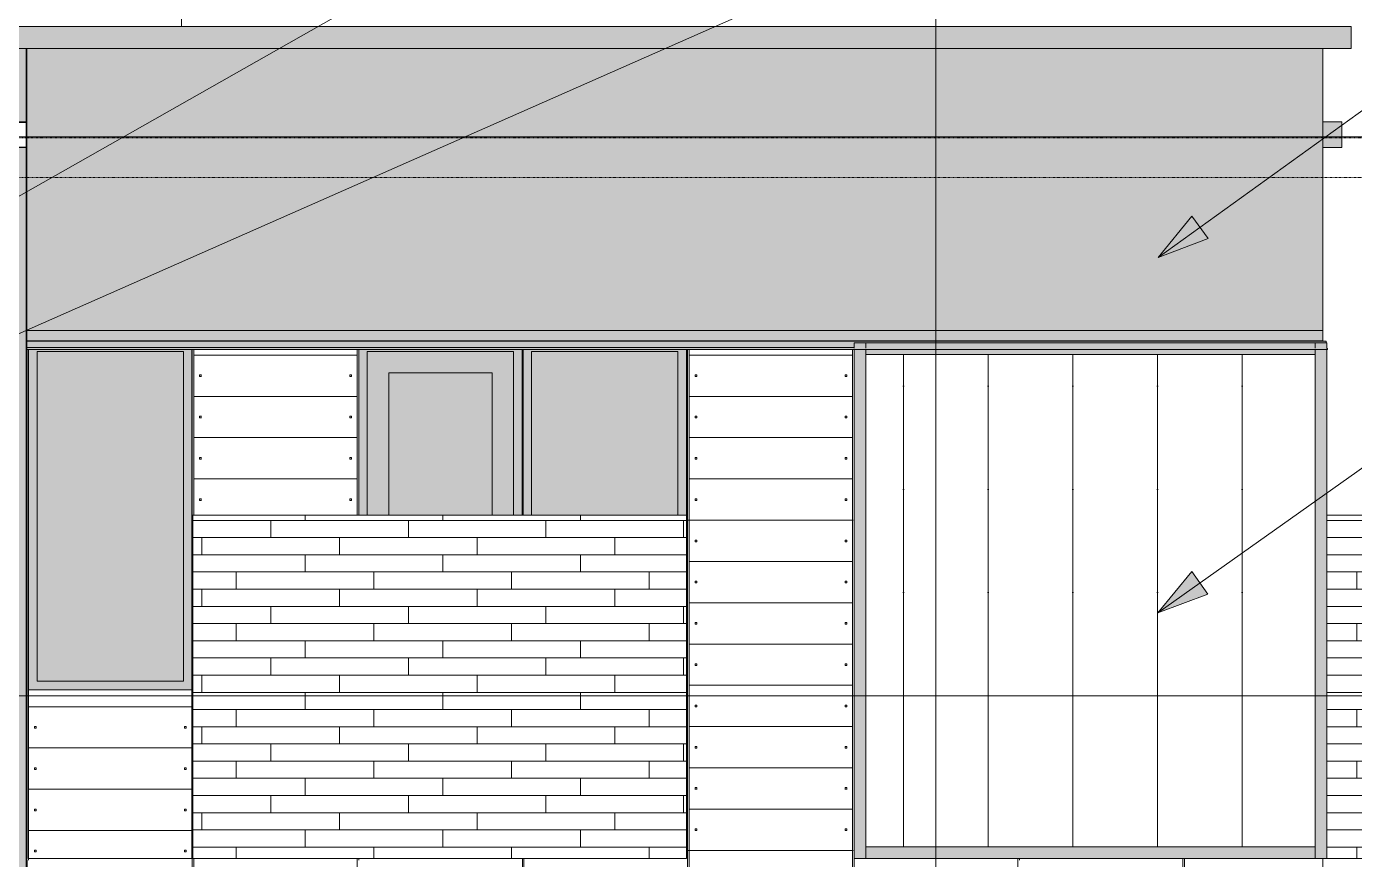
# Model space of a CAD drawing. Header units: inches. Extents: x 1750 to 7619, y -360 to 620.
# Drawn here: x 3559.3 to 3868.1, y 229.9 to 423.7 of the extents above; entities that cross this region are included whole.
import ezdxf

# ---------------------------------------------------------------- set-up
doc = ezdxf.new("R2010")
doc.units = ezdxf.units.IN
doc.header["$MEASUREMENT"] = 0
doc.linetypes.add('Aligning Line 1_8_', pattern=[0.25, 0.125, -0.125])
doc.linetypes.add('Grid Line 1_2_', pattern=[0.875, 0.5, -0.125, 0.125, -0.125])
for name, color, linetype, lineweight in [('0-1', 7, 'Continuous', 5), ('A-FLOR-LEVL-1', 51, 'Grid Line 1_2_', 9), ('A-GENM', 5, 'Continuous', 9), ('A-GLAZ', 151, 'Continuous', 13), ('A-GLAZ-1', 251, 'Continuous', 9), ('A-GLAZ-CWMG', 51, 'Continuous', 9), ('A-WALL', 113, 'Continuous', 13), ('A-WALL-1', 50, 'Continuous', 13), ('A-WALL-PATT-1', 251, 'Continuous', 9), ('G-ANNO-SYMB', 111, 'Aligning Line 1_8_', 9), ('G-ANNO-SYMB-1', 191, 'Aligning Line 1_8_', 9), ('G-ANNO-SYMB-3', 111, 'Continuous', 9), ('G-ANNO-TEXT', 231, 'Continuous', 9)]:
    doc.layers.add(name, color=color, linetype=linetype, lineweight=lineweight)
pattern_1 = [(0, (3600.049, 268.8), (0, 4), []), (90, (3600.049, 268.8), (-8, 8), [4, -28]), (90, (3616.049, 272.8), (-8, 8), [4, -28])]

# ---------------------------------------------------------------- blocks, each defined once
blk = doc.blocks.new('CTR - 2nd Phase_rvt-1-BUILDING ELEVATION - EAST')
at = {"layer": 'A-FLOR-LEVL-1'}
for p, q in [((1814.21, 398), (4168.71, 398)), ((1814.21, 268), (4168.71, 268))]:
    blk.add_line(p, q, dxfattribs=at)
at = {"layer": 'G-ANNO-SYMB-1'}
blk.add_line((1910.93, 388.59), (4072.04, 388.59), dxfattribs=at)
blk = doc.blocks.new('CTR - 1st Phase - Common Walls_rvt-1-BUILDING ELEVATION - EAST')
at = {"layer": 'A-FLOR-LEVL-1'}
for p, q in [((1814.21, 398), (4168.71, 398)), ((1814.21, 268), (4168.71, 268))]:
    blk.add_line(p, q, dxfattribs=at)
blk = doc.blocks.new('CTR - 1st Phase -Stairs _ Elevators_rvt-1-BUILDING ELEVATION - EAST')
at = {"layer": 'A-FLOR-LEVL-1'}
for p, q in [((1814.21, 398), (4168.71, 398)), ((1814.21, 268), (4168.71, 268))]:
    blk.add_line(p, q, dxfattribs=at)
at = {"layer": 'A-WALL-1'}
blk.add_line((3595.32, 436), (3595.32, 423.66), dxfattribs=at)
blk = doc.blocks.new('Basic Wall _ EXT - FIBER CEMENT - LARGE - ___-2162455-BUILDING ELEVATION - EAST')
at = {"layer": 'A-WALL'}
for points in [[(3860.72, 350.53), (3860.75, 350.53), (3860.72, 353), (3559.34, 353), (3559.34, 350.53), (3852.55, 350.53)], [(3559.37, 350.46), (3861.5, 350.46), (3860.72, 350.53), (3559.34, 350.5), (3559.34, 350.46)], [(3700.6, 349.02), (3751.71, 349.02), (3751.71, 350.12), (3861.5, 350.12), (3861.5, 350.46), (3559.34, 350.46), (3559.34, 349.02), (3683.71, 349.02)], [(3860.99, 348.68), (3861.79, 348.68), (3861.66, 348.83), (3751.71, 348.83), (3751.71, 349.02), (3559.34, 349.02), (3559.34, 348.68), (3858.91, 348.68)], [(3559.35, 348.55), (3861.8, 348.59), (3861.79, 348.68), (3559.34, 348.64), (3559.34, 348.55)]]:
    blk.add_hatch(color=256, dxfattribs=at).paths.add_polyline_path(points, flags=0)
for p, q in [((3559.34, 350.53), (3559.34, 353)), ((3559.34, 353), (3860.75, 353)), ((3860.75, 353), (3860.75, 350.53)), ((3559.34, 350.46), (3559.34, 350.53)), ((3559.34, 350.53), (3860.75, 350.53)), ((3559.34, 349.02), (3559.34, 350.46)), ((3559.34, 350.46), (3861.5, 350.46)), ((3559.34, 348.68), (3559.34, 349.02)), ((3559.34, 349.02), (3751.71, 349.02)), ((3860.75, 350.53), (3861.5, 350.46)), ((3861.5, 350.46), (3861.5, 350.12)), ((3559.34, 348.55), (3559.34, 348.68)), ((3559.34, 348.53), (3559.34, 348.55)), ((3559.34, 348.51), (3559.34, 348.53)), ((3559.34, 348.51), (3861.69, 348.51)), ((3861.66, 348.83), (3861.79, 348.68)), ((3861.77, 348.55), (3861.75, 348.53))]:
    blk.add_line(p, q, dxfattribs=at)
at = {"layer": 'A-WALL', "flags": 128}
for points in [[(3861.75, 348.53), (3861.73, 348.52), (3861.71, 348.51), (3861.68, 348.51)], [(3861.79, 348.68), (3861.8, 348.66), (3861.81, 348.64), (3861.81, 348.61), (3861.8, 348.59), (3861.79, 348.57), (3861.77, 348.55)]]:
    blk.add_lwpolyline(points, dxfattribs=at)
blk = doc.blocks.new('Basic Wall _ EXT - FIBER CEMENT - SMALL - ___-2145929-BUILDING ELEVATION - EAST')
at = {"layer": 'A-WALL'}
blk.add_hatch(color=256, dxfattribs=at).paths.add_polyline_path([(2067.11, 418.54), (3867.29, 418.54), (3867.29, 423.66), (2061.36, 423.66), (2061.36, 418.54), (2062.89, 418.54)], flags=0)
for p, q in [((2061.36, 423.66), (3867.29, 423.66)), ((3867.29, 423.66), (3867.29, 418.54)), ((2061.36, 418.54), (3867.29, 418.54))]:
    blk.add_line(p, q, dxfattribs=at)
blk = doc.blocks.new('Basic Wall _ EXT - FIBER CEMENT - SMALL - ___-2145935-BUILDING ELEVATION - EAST')
at = {"layer": 'A-WALL'}
blk.add_line((3867.29, 418.54), (3867.29, 423.66), dxfattribs=at)
blk = doc.blocks.new('_THE_ WINDOW _ DOOR - Window - 3rd Floor-V4-BUILDING ELEVATION - EAST')
at = {"layer": 'A-GLAZ'}
for points in [[(3710.75, 310), (3712.75, 310), (3712.75, 348.51), (3674.72, 348.5), (3674.72, 310), (3676.72, 310), (3676.72, 348.12), (3710.75, 348.12), (3710.75, 343.61)], [(3710.75, 310), (3710.75, 348.12), (3676.72, 348.12), (3676.72, 310), (3708.5, 310)]]:
    blk.add_hatch(color=256, dxfattribs=at).paths.add_polyline_path(points, flags=0)
for p, q in [((3674.72, 348.53), (3674.72, 310)), ((3676.72, 310), (3676.72, 348.12)), ((3676.72, 348.12), (3710.75, 348.12)), ((3710.75, 348.12), (3710.75, 310)), ((3712.75, 310), (3712.75, 348.53))]:
    blk.add_line(p, q, dxfattribs=at)
blk = doc.blocks.new('Rectangular Mullion - Profile_Polycarbonate_Upper and left-1991638-BUILDING ELEVATION - EAST')
at = {"layer": 'A-GLAZ-CWMG'}
h = blk.add_hatch(color=256, dxfattribs=at)
h.paths.add_polyline_path([(3835.67, 347.37), (3858.91, 347.37), (3858.91, 348.51), (3754.46, 348.51), (3754.46, 347.37), (3801.9, 347.37)], flags=0)
h.paths.add_polyline_path([(3835.67, 348.83), (3858.91, 348.83), (3858.91, 350.12), (3754.46, 350.12), (3754.46, 348.83), (3801.9, 348.83)], flags=0)
for p, q in [((3754.46, 348.83), (3754.46, 350.12)), ((3754.46, 350.12), (3858.91, 350.12)), ((3858.91, 350.12), (3858.91, 348.83)), ((3754.46, 347.37), (3754.46, 348.53)), ((3858.91, 347.37), (3754.46, 347.37)), ((3858.91, 348.52), (3858.91, 347.37))]:
    blk.add_line(p, q, dxfattribs=at)
blk = doc.blocks.new('Rectangular Mullion - Profile_Polycarbonate_Lower-1991639-BUILDING ELEVATION - EAST')
at = {"layer": 'A-GLAZ-CWMG'}
blk.add_hatch(color=256, dxfattribs=at).paths.add_polyline_path([(3801.9, 230.12), (3858.91, 230.12), (3858.91, 232.87), (3754.46, 232.87), (3754.46, 230.12), (3790.11, 230.12)], flags=0)
for p, q in [((3754.46, 230.12), (3754.46, 232.87)), ((3754.46, 232.87), (3858.91, 232.87)), ((3858.91, 232.87), (3858.91, 230.12)), ((3858.91, 230.12), (3754.46, 230.12))]:
    blk.add_line(p, q, dxfattribs=at)
blk = doc.blocks.new('Rectangular Mullion - Profile_Polycarbonate_Upper and left-V7-BUILDING ELEVATION - EAST')
at = {"layer": 'A-GLAZ-CWMG'}
h = blk.add_hatch(color=256, dxfattribs=at)
h.paths.add_polyline_path([(3751.77, 230.12), (3754.46, 230.12), (3754.46, 348.51), (3751.71, 348.51), (3751.71, 230.12)], flags=0)
h.paths.add_polyline_path([(3751.77, 348.83), (3754.46, 348.83), (3754.46, 350.12), (3751.71, 350.12), (3751.71, 348.83)], flags=0)
for p, q in [((3751.71, 350.12), (3754.46, 350.12)), ((3751.71, 348.83), (3751.71, 350.12)), ((3754.46, 350.12), (3754.46, 348.83)), ((3751.71, 230.12), (3751.71, 348.53)), ((3754.46, 348.53), (3754.46, 230.12)), ((3754.46, 230.12), (3751.71, 230.12))]:
    blk.add_line(p, q, dxfattribs=at)
blk = doc.blocks.new('Rectangular Mullion - Profile_Polycarbonate_right-V8-BUILDING ELEVATION - EAST')
at = {"layer": 'A-GLAZ-CWMG'}
h = blk.add_hatch(color=256, dxfattribs=at)
h.paths.add_polyline_path([(3858.91, 230.12), (3861.66, 230.12), (3861.66, 348.51), (3858.91, 348.51), (3858.91, 230.19)], flags=0)
h.paths.add_polyline_path([(3861.66, 348.83), (3861.66, 350.12), (3858.91, 350.12), (3858.91, 348.83), (3861.6, 348.83)], flags=0)
for p, q in [((3858.91, 350.12), (3861.66, 350.12)), ((3858.91, 348.83), (3858.91, 350.12)), ((3861.66, 350.12), (3861.66, 348.83)), ((3858.91, 230.12), (3858.91, 348.52)), ((3861.66, 348.52), (3861.66, 230.12)), ((3861.66, 230.12), (3858.91, 230.12))]:
    blk.add_line(p, q, dxfattribs=at)
blk = doc.blocks.new('_THE_ WINDOW _ DOOR - Door - 3rd floors-V9-BUILDING ELEVATION - EAST')
at = {"layer": 'A-GLAZ'}
for points in [[(3636.51, 310), (3638.51, 310), (3638.51, 348.12), (3672.54, 348.12), (3672.54, 310), (3674.54, 310), (3674.54, 348.51), (3636.51, 348.51), (3636.51, 343.12)], [(3669.92, 310), (3672.54, 310), (3672.54, 348.12), (3638.51, 348.12), (3638.51, 310), (3643.51, 310), (3643.51, 343.12), (3667.54, 343.12), (3667.54, 310)], [(3667.54, 310), (3667.54, 343.12), (3643.51, 343.12), (3643.51, 310), (3666.83, 310)]]:
    blk.add_hatch(color=256, dxfattribs=at).paths.add_polyline_path(points, flags=0)
for p, q in [((3636.51, 348.52), (3636.51, 310)), ((3638.51, 310), (3638.51, 348.12)), ((3638.51, 348.12), (3672.54, 348.12)), ((3672.54, 348.12), (3672.54, 310)), ((3674.54, 310), (3674.54, 348.53)), ((3643.51, 310), (3643.51, 343.12)), ((3643.51, 343.12), (3667.54, 343.12)), ((3667.54, 343.12), (3667.54, 310))]:
    blk.add_line(p, q, dxfattribs=at)
blk = doc.blocks.new('_THE_ WINDOW _ DOOR - Window - 3rd Floor - small-2154678-BUILDING ELEVATION - EAST')
at = {"layer": 'A-GLAZ'}
h = blk.add_hatch(color=256, dxfattribs=at)
h.paths.add_polyline_path([(3587.32, 269.37), (3597.74, 269.37), (3597.74, 348.51), (3559.71, 348.51), (3559.71, 269.37), (3561.71, 269.37)], flags=0)
h.paths.add_polyline_path([(3593.71, 271.37), (3561.71, 271.37), (3561.71, 348.12), (3595.74, 348.12), (3595.74, 271.37), (3595.32, 271.37)], flags=0)
blk.add_hatch(color=256, dxfattribs=at).paths.add_polyline_path([(3595.32, 271.37), (3595.74, 271.37), (3595.74, 348.12), (3561.71, 348.12), (3561.71, 271.37), (3593.71, 271.37)], flags=0)
at = {"layer": 'A-GLAZ-1'}
h = blk.add_hatch(dxfattribs=at)
h.set_pattern_fill('FP_36', color=256, style=0, pattern_type=2)
h.set_pattern_definition([(0, (3599.48, 289.23), (-38.4, 76.8), [0.392, -38.007]), (0, (3599.48, 289.62), (-38.4, 76.8), [0.392, -38.007]), (0, (3599.48, 298.83), (-38.4, 76.8), [0.392, -38.007]), (0, (3599.48, 299.22), (-38.4, 76.8), [0.392, -38.007]), (0, (3599.48, 308.43), (-38.4, 76.8), [0.392, -38.007]), (0, (3599.48, 308.82), (-38.4, 76.8), [0.392, -38.007]), (0, (3599.48, 318.03), (-38.4, 76.8), [0.392, -38.007]), (0, (3599.48, 318.42), (-38.4, 76.8), [0.392, -38.007]), (0, (3599.48, 327.63), (-38.4, 76.8), [0.392, -38.007]), (0, (3599.48, 328.02), (-38.4, 76.8), [0.392, -38.007]), (0, (3599.48, 337.23), (-38.4, 76.8), [0.392, -38.007]), (0, (3599.48, 337.62), (-38.4, 76.8), [0.392, -38.007]), (0, (3599.48, 346.83), (-38.4, 76.8), [0.392, -38.007]), (0, (3599.48, 347.22), (-38.4, 76.8), [0.392, -38.007]), (0, (3599.48, 356.43), (-38.4, 76.8), [0.392, -38.007]), (0, (3599.48, 356.82), (-38.4, 76.8), [0.392, -38.007]), (0, (3634.38, 289.23), (-38.4, 76.8), [0.392, -38.007]), (0, (3634.38, 289.62), (-38.4, 76.8), [0.392, -38.007]), (0, (3634.38, 298.83), (-38.4, 76.8), [0.392, -38.007]), (0, (3634.38, 299.22), (-38.4, 76.8), [0.392, -38.007]), (0, (3634.38, 308.43), (-38.4, 76.8), [0.392, -38.007]), (0, (3634.38, 308.82), (-38.4, 76.8), [0.392, -38.007]), (0, (3634.38, 318.03), (-38.4, 76.8), [0.392, -38.007]), (0, (3634.38, 318.42), (-38.4, 76.8), [0.392, -38.007]), (0, (3634.38, 327.63), (-38.4, 76.8), [0.392, -38.007]), (0, (3634.38, 328.02), (-38.4, 76.8), [0.392, -38.007]), (0, (3634.38, 337.23), (-38.4, 76.8), [0.392, -38.007]), (0, (3634.38, 337.62), (-38.4, 76.8), [0.392, -38.007]), (0, (3634.38, 346.83), (-38.4, 76.8), [0.392, -38.007]), (0, (3634.38, 347.22), (-38.4, 76.8), [0.392, -38.007]), (0, (3634.38, 356.43), (-38.4, 76.8), [0.392, -38.007]), (0, (3634.38, 356.82), (-38.4, 76.8), [0.392, -38.007]), (90, (3597.736, 284.625), (-38.4, 2e-15), [76.8, 0, 0, 0]), (90, (3598.11, 284.625), (-38.4, 2e-15), [76.8, 0, 0, 0]), (90, (3599.477, 289.23), (-38.4, 2e-15), [0.392, -76.407]), (90, (3599.477, 298.83), (-38.4, 2e-15), [0.392, -76.407]), (90, (3599.477, 308.43), (-38.4, 2e-15), [0.392, -76.407]), (90, (3599.477, 318.03), (-38.4, 2e-15), [0.392, -76.407]), (90, (3599.477, 327.63), (-38.4, 2e-15), [0.392, -76.407]), (90, (3599.477, 337.23), (-38.4, 2e-15), [0.392, -76.407]), (90, (3599.477, 346.83), (-38.4, 2e-15), [0.392, -76.407]), (90, (3599.477, 356.43), (-38.4, 2e-15), [0.392, -76.407]), (90, (3599.87, 289.23), (-38.4, 2e-15), [0.392, -76.407]), (90, (3599.87, 298.83), (-38.4, 2e-15), [0.392, -76.407]), (90, (3599.87, 308.43), (-38.4, 2e-15), [0.392, -76.407]), (90, (3599.87, 318.03), (-38.4, 2e-15), [0.392, -76.407]), (90, (3599.87, 327.63), (-38.4, 2e-15), [0.392, -76.407]), (90, (3599.87, 337.23), (-38.4, 2e-15), [0.392, -76.407]), (90, (3599.87, 346.83), (-38.4, 2e-15), [0.392, -76.407]), (90, (3599.87, 356.43), (-38.4, 2e-15), [0.392, -76.407]), (90, (3634.377, 289.23), (-38.4, 2e-15), [0.392, -76.407]), (90, (3634.377, 298.83), (-38.4, 2e-15), [0.392, -76.407]), (90, (3634.377, 308.43), (-38.4, 2e-15), [0.392, -76.407]), (90, (3634.377, 318.03), (-38.4, 2e-15), [0.392, -76.407]), (90, (3634.377, 327.63), (-38.4, 2e-15), [0.392, -76.407]), (90, (3634.377, 337.23), (-38.4, 2e-15), [0.392, -76.407]), (90, (3634.377, 346.83), (-38.4, 2e-15), [0.392, -76.407]), (90, (3634.377, 356.43), (-38.4, 2e-15), [0.392, -76.407]), (90, (3634.77, 289.23), (-38.4, 2e-15), [0.392, -76.407]), (90, (3634.77, 298.83), (-38.4, 2e-15), [0.392, -76.407]), (90, (3634.77, 308.43), (-38.4, 2e-15), [0.392, -76.407]), (90, (3634.77, 318.03), (-38.4, 2e-15), [0.392, -76.407]), (90, (3634.77, 327.63), (-38.4, 2e-15), [0.392, -76.407]), (90, (3634.77, 337.23), (-38.4, 2e-15), [0.392, -76.407]), (90, (3634.77, 346.83), (-38.4, 2e-15), [0.392, -76.407]), (90, (3634.77, 356.43), (-38.4, 2e-15), [0.392, -76.407]), (180, (3636.136, 284.625), (-38.4, 76.8), [38.025, -0.375]), (180, (3636.136, 294.225), (-38.4, 76.8), [38.025, -0.375]), (180, (3636.136, 303.825), (-38.4, 76.8), [38.025, -0.375]), (180, (3636.136, 313.425), (-38.4, 76.8), [38.025, -0.375]), (180, (3636.136, 323.025), (-38.4, 76.8), [38.025, -0.375]), (180, (3636.136, 332.625), (-38.4, 76.8), [38.025, -0.375]), (180, (3636.136, 342.225), (-38.4, 76.8), [38.025, -0.375]), (180, (3636.136, 351.825), (-38.4, 76.8), [38.025, -0.375])])
h.paths.add_polyline_path([(3559.71, 230.12), (3597.74, 230.12), (3597.74, 269.37), (3559.71, 269.37), (3559.71, 251.92)], flags=0)
at = {"layer": 'A-GLAZ'}
for p, q in [((3559.71, 269.37), (3559.71, 348.52)), ((3561.71, 348.12), (3561.71, 271.37)), ((3561.71, 348.12), (3595.74, 348.12)), ((3595.74, 271.37), (3595.74, 348.12)), ((3597.74, 348.52), (3597.74, 269.37)), ((3597.74, 269.37), (3559.71, 269.37)), ((3559.71, 269.37), (3559.71, 230.12)), ((3561.71, 271.37), (3595.74, 271.37)), ((3597.74, 230.12), (3597.74, 269.37)), ((3559.71, 230.12), (3597.74, 230.12))]:
    blk.add_line(p, q, dxfattribs=at)
blk = doc.blocks.new('Family1 - SCUPPER-2154893-BUILDING ELEVATION - EAST')
at = {"layer": 'A-GENM'}
blk.add_hatch(color=256, dxfattribs=at).paths.add_polyline_path([(3865.1, 395.5), (3865.1, 401.5), (3860.72, 401.5), (3860.72, 395.5)], flags=0)
for p, q in [((3865.1, 401.5), (3860.72, 401.5)), ((3865.1, 401.5), (3865.1, 395.5)), ((3865.1, 395.5), (3860.72, 395.5))]:
    blk.add_line(p, q, dxfattribs=at)
blk = doc.blocks.new('Family1 - SCUPPER-V21-BUILDING ELEVATION - EAST')
at = {"layer": 'A-GENM'}
for points in [[(2369.44, 401.5), (2369.44, 418.54), (2369.31, 418.54), (2369.31, 401.5)], [(2369.44, 401.5), (2379.19, 401.5), (2379.19, 418.54), (2369.44, 418.54), (2369.44, 403)], [(2379.19, 401.5), (2379.31, 401.5), (2379.31, 418.54), (2379.19, 418.54), (2379.19, 401.75)], [(2369.44, 109.75), (2369.44, 395.5), (2369.31, 395.5), (2369.31, 109.75)], [(2369.44, 109.87), (2379.19, 109.87), (2379.19, 395.5), (2369.44, 395.5), (2369.44, 112)], [(2379.31, 109.75), (2379.31, 395.5), (2379.19, 395.5), (2379.19, 109.75)]]:
    blk.add_hatch(color=256, dxfattribs=at).paths.add_polyline_path(points, flags=0)
h = blk.add_hatch(color=256, dxfattribs=at)
h.paths.add_polyline_path([(2369.31, 395.5), (2379.31, 395.5), (2379.31, 401.5), (2369.31, 401.5), (2369.31, 395.62)], flags=0)
h.paths.add_polyline_path([(2379.19, 395.62), (2369.44, 395.62), (2369.44, 401.37), (2379.19, 401.37)], flags=0)
for p, q in [((2369.31, 418.54), (2369.31, 401.5)), ((2369.44, 418.54), (2369.44, 401.5)), ((2379.19, 418.54), (2379.19, 401.5)), ((2379.31, 418.54), (2379.31, 401.5)), ((2369.31, 401.5), (2369.31, 395.5)), ((2379.31, 401.5), (2369.31, 401.5)), ((2379.31, 395.5), (2379.31, 401.5)), ((2369.44, 401.37), (2379.19, 401.37)), ((2369.44, 395.62), (2369.44, 401.37)), ((2379.19, 401.37), (2379.19, 395.62)), ((2369.31, 395.5), (2369.31, 353)), ((2369.31, 395.5), (2379.31, 395.5)), ((2379.19, 395.62), (2369.44, 395.62)), ((2369.44, 395.5), (2369.44, 109.75)), ((2379.19, 395.5), (2379.19, 109.75)), ((2379.31, 395.5), (2379.31, 353)), ((2369.31, 348.52), (2369.31, 109.75)), ((2379.31, 348.52), (2379.31, 109.75)), ((2369.44, 109.75), (2369.31, 109.75)), ((2379.31, 109.75), (2379.19, 109.75))]:
    blk.add_line(p, q, dxfattribs=at)

msp = doc.modelspace()

# ---------------------------------------------------------------- hatches: boundary and pattern name
at = {"layer": 'A-WALL-PATT-1'}
h = msp.add_hatch(dxfattribs=at)
h.set_pattern_fill('FP_4', color=256, style=0, pattern_type=2)
h.set_pattern_definition([(0, (3868.28, 121.404), (-38.4, 76.8), [0.392, -38.007]), (0, (3868.28, 121.796), (-38.4, 76.8), [0.392, -38.007]), (0, (3868.28, 131.004), (-38.4, 76.8), [0.392, -38.007]), (0, (3868.28, 131.396), (-38.4, 76.8), [0.392, -38.007]), (0, (3868.28, 140.604), (-38.4, 76.8), [0.392, -38.007]), (0, (3868.28, 140.996), (-38.4, 76.8), [0.392, -38.007]), (0, (3868.28, 150.204), (-38.4, 76.8), [0.392, -38.007]), (0, (3868.28, 150.596), (-38.4, 76.8), [0.392, -38.007]), (0, (3868.28, 159.804), (-38.4, 76.8), [0.392, -38.007]), (0, (3868.28, 160.196), (-38.4, 76.8), [0.392, -38.007]), (0, (3868.28, 169.404), (-38.4, 76.8), [0.392, -38.007]), (0, (3868.28, 169.796), (-38.4, 76.8), [0.392, -38.007]), (0, (3868.28, 179.004), (-38.4, 76.8), [0.392, -38.007]), (0, (3868.28, 179.396), (-38.4, 76.8), [0.392, -38.007]), (0, (3868.28, 188.604), (-38.4, 76.8), [0.392, -38.007]), (0, (3868.28, 188.996), (-38.4, 76.8), [0.392, -38.007]), (0, (3903.18, 121.404), (-38.4, 76.8), [0.392, -38.007]), (0, (3903.18, 121.796), (-38.4, 76.8), [0.392, -38.007]), (0, (3903.18, 131.004), (-38.4, 76.8), [0.392, -38.007]), (0, (3903.18, 131.396), (-38.4, 76.8), [0.392, -38.007]), (0, (3903.18, 140.604), (-38.4, 76.8), [0.392, -38.007]), (0, (3903.18, 140.996), (-38.4, 76.8), [0.392, -38.007]), (0, (3903.18, 150.204), (-38.4, 76.8), [0.392, -38.007]), (0, (3903.18, 150.596), (-38.4, 76.8), [0.392, -38.007]), (0, (3903.18, 159.804), (-38.4, 76.8), [0.392, -38.007]), (0, (3903.18, 160.196), (-38.4, 76.8), [0.392, -38.007]), (0, (3903.18, 169.404), (-38.4, 76.8), [0.392, -38.007]), (0, (3903.18, 169.796), (-38.4, 76.8), [0.392, -38.007]), (0, (3903.18, 179.004), (-38.4, 76.8), [0.392, -38.007]), (0, (3903.18, 179.396), (-38.4, 76.8), [0.392, -38.007]), (0, (3903.18, 188.604), (-38.4, 76.8), [0.392, -38.007]), (0, (3903.18, 188.996), (-38.4, 76.8), [0.392, -38.007]), (90, (3866.536, 116.8), (-38.4, 2e-15), [76.8, 0, 0, 0]), (90, (3866.91, 116.8), (-38.4, 2e-15), [76.8, 0, 0, 0]), (90, (3868.277, 121.404), (-38.4, 2e-15), [0.392, -76.407]), (90, (3868.277, 131.004), (-38.4, 2e-15), [0.392, -76.407]), (90, (3868.277, 140.604), (-38.4, 2e-15), [0.392, -76.407]), (90, (3868.277, 150.204), (-38.4, 2e-15), [0.392, -76.407]), (90, (3868.277, 159.804), (-38.4, 2e-15), [0.392, -76.407]), (90, (3868.277, 169.404), (-38.4, 2e-15), [0.392, -76.407]), (90, (3868.277, 179.004), (-38.4, 2e-15), [0.392, -76.407]), (90, (3868.277, 188.604), (-38.4, 2e-15), [0.392, -76.407]), (90, (3868.67, 121.404), (-38.4, 2e-15), [0.392, -76.407]), (90, (3868.67, 131.004), (-38.4, 2e-15), [0.392, -76.407]), (90, (3868.67, 140.604), (-38.4, 2e-15), [0.392, -76.407]), (90, (3868.67, 150.204), (-38.4, 2e-15), [0.392, -76.407]), (90, (3868.67, 159.804), (-38.4, 2e-15), [0.392, -76.407]), (90, (3868.67, 169.404), (-38.4, 2e-15), [0.392, -76.407]), (90, (3868.67, 179.004), (-38.4, 2e-15), [0.392, -76.407]), (90, (3868.67, 188.604), (-38.4, 2e-15), [0.392, -76.407]), (90, (3903.177, 121.404), (-38.4, 2e-15), [0.392, -76.407]), (90, (3903.177, 131.004), (-38.4, 2e-15), [0.392, -76.407]), (90, (3903.177, 140.604), (-38.4, 2e-15), [0.392, -76.407]), (90, (3903.177, 150.204), (-38.4, 2e-15), [0.392, -76.407]), (90, (3903.177, 159.804), (-38.4, 2e-15), [0.392, -76.407]), (90, (3903.177, 169.404), (-38.4, 2e-15), [0.392, -76.407]), (90, (3903.177, 179.004), (-38.4, 2e-15), [0.392, -76.407]), (90, (3903.177, 188.604), (-38.4, 2e-15), [0.392, -76.407]), (90, (3903.57, 121.404), (-38.4, 2e-15), [0.392, -76.407]), (90, (3903.57, 131.004), (-38.4, 2e-15), [0.392, -76.407]), (90, (3903.57, 140.604), (-38.4, 2e-15), [0.392, -76.407]), (90, (3903.57, 150.204), (-38.4, 2e-15), [0.392, -76.407]), (90, (3903.57, 159.804), (-38.4, 2e-15), [0.392, -76.407]), (90, (3903.57, 169.404), (-38.4, 2e-15), [0.392, -76.407]), (90, (3903.57, 179.004), (-38.4, 2e-15), [0.392, -76.407]), (90, (3903.57, 188.604), (-38.4, 2e-15), [0.392, -76.407]), (180, (3904.936, 116.8), (-38.4, 76.8), [38.025, -0.375]), (180, (3904.936, 126.4), (-38.4, 76.8), [38.025, -0.375]), (180, (3904.936, 136), (-38.4, 76.8), [38.025, -0.375]), (180, (3904.936, 145.6), (-38.4, 76.8), [38.025, -0.375]), (180, (3904.936, 155.2), (-38.4, 76.8), [38.025, -0.375]), (180, (3904.936, 164.8), (-38.4, 76.8), [38.025, -0.375]), (180, (3904.936, 174.4), (-38.4, 76.8), [38.025, -0.375]), (180, (3904.936, 184), (-38.4, 76.8), [38.025, -0.375])])
h.paths.add_polyline_path([(2067.9237, 353), (2369.3112, 353), (2369.3112, 418.5388), (2067.9237, 418.5388), (2067.9237, 355.0685)], flags=0)
h.paths.add_polyline_path([(3396.6922, 353), (3549.3362, 353), (3549.3362, 418.5388), (3300.9112, 418.5388), (3300.9112, 353), (3329.1577, 353)], flags=0)
h.paths.add_polyline_path([(3278.1988, 353), (3290.9112, 353), (3290.9112, 418.5388), (2944.9362, 418.5388), (2944.9362, 353), (3261.6232, 353)], flags=0)
h.paths.add_polyline_path([(3852.5501, 353), (3860.7237, 353), (3860.7237, 418.5388), (3559.3362, 418.5388), (3559.3362, 353), (3835.6665, 353)], flags=0)
h.paths.add_polyline_path([(2379.3112, 353), (2638.1112, 353), (2638.1112, 418.5388), (2379.3112, 418.5388), (2379.3112, 355.0685)], flags=0)
h.paths.add_polyline_path([(2648.1112, 353), (2934.9362, 353), (2934.9362, 418.5388), (2648.1112, 418.5388), (2648.1112, 355.0685)], flags=0)
h = msp.add_hatch(dxfattribs=at)
h.set_pattern_fill('FP_2', color=256, style=0, pattern_type=2)
h.set_pattern_definition([(0, (3868.28, 112.3), (-38.4, 120.375), [0.392, -38.007]), (0, (3868.28, 112.7), (-38.4, 120.375), [0.392, -38.007]), (0, (3868.28, 128.66), (-38.4, 120.375), [0.392, -38.007]), (0, (3868.28, 129.05), (-38.4, 120.375), [0.392, -38.007]), (0, (3868.28, 145.02), (-38.4, 120.375), [0.392, -38.007]), (0, (3868.28, 145.41), (-38.4, 120.375), [0.392, -38.007]), (0, (3868.28, 161.38), (-38.4, 120.375), [0.392, -38.007]), (0, (3868.28, 161.77), (-38.4, 120.375), [0.392, -38.007]), (0, (3868.28, 177.73), (-38.4, 120.375), [0.392, -38.007]), (0, (3868.28, 178.12), (-38.4, 120.375), [0.392, -38.007]), (0, (3868.28, 194.09), (-38.4, 120.375), [0.392, -38.007]), (0, (3868.28, 194.48), (-38.4, 120.375), [0.392, -38.007]), (0, (3868.28, 210.45), (-38.4, 120.375), [0.392, -38.007]), (0, (3868.28, 210.84), (-38.4, 120.375), [0.392, -38.007]), (0, (3868.28, 226.8), (-38.4, 120.375), [0.392, -38.007]), (0, (3868.28, 227.2), (-38.4, 120.375), [0.392, -38.007]), (0, (3885.73, 112.3), (-38.4, 120.375), [0.392, -38.007]), (0, (3885.73, 112.7), (-38.4, 120.375), [0.392, -38.007]), (0, (3885.73, 128.66), (-38.4, 120.375), [0.392, -38.007]), (0, (3885.73, 129.05), (-38.4, 120.375), [0.392, -38.007]), (0, (3885.73, 145.02), (-38.4, 120.375), [0.392, -38.007]), (0, (3885.73, 145.41), (-38.4, 120.375), [0.392, -38.007]), (0, (3885.73, 161.38), (-38.4, 120.375), [0.392, -38.007]), (0, (3885.73, 161.77), (-38.4, 120.375), [0.392, -38.007]), (0, (3885.73, 177.73), (-38.4, 120.375), [0.392, -38.007]), (0, (3885.73, 178.12), (-38.4, 120.375), [0.392, -38.007]), (0, (3885.73, 194.09), (-38.4, 120.375), [0.392, -38.007]), (0, (3885.73, 194.48), (-38.4, 120.375), [0.392, -38.007]), (0, (3885.73, 210.45), (-38.4, 120.375), [0.392, -38.007]), (0, (3885.73, 210.84), (-38.4, 120.375), [0.392, -38.007]), (0, (3885.73, 226.8), (-38.4, 120.375), [0.392, -38.007]), (0, (3885.73, 227.2), (-38.4, 120.375), [0.392, -38.007]), (0, (3903.18, 112.3), (-38.4, 120.375), [0.392, -38.007]), (0, (3903.18, 112.7), (-38.4, 120.375), [0.392, -38.007]), (0, (3903.18, 128.66), (-38.4, 120.375), [0.392, -38.007]), (0, (3903.18, 129.05), (-38.4, 120.375), [0.392, -38.007]), (0, (3903.18, 145.02), (-38.4, 120.375), [0.392, -38.007]), (0, (3903.18, 145.41), (-38.4, 120.375), [0.392, -38.007]), (0, (3903.18, 161.38), (-38.4, 120.375), [0.392, -38.007]), (0, (3903.18, 161.77), (-38.4, 120.375), [0.392, -38.007]), (0, (3903.18, 177.73), (-38.4, 120.375), [0.392, -38.007]), (0, (3903.18, 178.12), (-38.4, 120.375), [0.392, -38.007]), (0, (3903.18, 194.09), (-38.4, 120.375), [0.392, -38.007]), (0, (3903.18, 194.48), (-38.4, 120.375), [0.392, -38.007]), (0, (3903.18, 210.45), (-38.4, 120.375), [0.392, -38.007]), (0, (3903.18, 210.84), (-38.4, 120.375), [0.392, -38.007]), (0, (3903.18, 226.8), (-38.4, 120.375), [0.392, -38.007]), (0, (3903.18, 227.2), (-38.4, 120.375), [0.392, -38.007]), (90, (3866.536, 109.75), (-38.4, 2e-15), [120, -0.375]), (90, (3866.91, 109.75), (-38.4, 2e-15), [120, -0.375]), (90, (3868.277, 112.304), (-38.4, 2e-15), [0.392, -119.982]), (90, (3868.277, 128.66), (-38.4, 2e-15), [0.392, -119.982]), (90, (3868.277, 145.018), (-38.4, 2e-15), [0.392, -119.982]), (90, (3868.277, 161.375), (-38.4, 2e-15), [0.392, -119.982]), (90, (3868.277, 177.732), (-38.4, 2e-15), [0.392, -119.982]), (90, (3868.277, 194.09), (-38.4, 2e-15), [0.392, -119.982]), (90, (3868.277, 210.447), (-38.4, 2e-15), [0.392, -119.982]), (90, (3868.277, 226.804), (-38.4, 2e-15), [0.392, -119.982]), (90, (3868.67, 112.304), (-38.4, 2e-15), [0.392, -119.982]), (90, (3868.67, 128.66), (-38.4, 2e-15), [0.392, -119.982]), (90, (3868.67, 145.018), (-38.4, 2e-15), [0.392, -119.982]), (90, (3868.67, 161.375), (-38.4, 2e-15), [0.392, -119.982]), (90, (3868.67, 177.732), (-38.4, 2e-15), [0.392, -119.982]), (90, (3868.67, 194.09), (-38.4, 2e-15), [0.392, -119.982]), (90, (3868.67, 210.447), (-38.4, 2e-15), [0.392, -119.982]), (90, (3868.67, 226.804), (-38.4, 2e-15), [0.392, -119.982]), (90, (3885.727, 112.304), (-38.4, 2e-15), [0.392, -119.982]), (90, (3885.727, 128.66), (-38.4, 2e-15), [0.392, -119.982]), (90, (3885.727, 145.018), (-38.4, 2e-15), [0.392, -119.982]), (90, (3885.727, 161.375), (-38.4, 2e-15), [0.392, -119.982]), (90, (3885.727, 177.732), (-38.4, 2e-15), [0.392, -119.982]), (90, (3885.727, 194.09), (-38.4, 2e-15), [0.392, -119.982]), (90, (3885.727, 210.447), (-38.4, 2e-15), [0.392, -119.982]), (90, (3885.727, 226.804), (-38.4, 2e-15), [0.392, -119.982]), (90, (3886.12, 112.304), (-38.4, 2e-15), [0.392, -119.982]), (90, (3886.12, 128.66), (-38.4, 2e-15), [0.392, -119.982]), (90, (3886.12, 145.018), (-38.4, 2e-15), [0.392, -119.982]), (90, (3886.12, 161.375), (-38.4, 2e-15), [0.392, -119.982]), (90, (3886.12, 177.732), (-38.4, 2e-15), [0.392, -119.982]), (90, (3886.12, 194.09), (-38.4, 2e-15), [0.392, -119.982]), (90, (3886.12, 210.447), (-38.4, 2e-15), [0.392, -119.982]), (90, (3886.12, 226.804), (-38.4, 2e-15), [0.392, -119.982]), (90, (3903.177, 112.304), (-38.4, 2e-15), [0.392, -119.982]), (90, (3903.177, 128.66), (-38.4, 2e-15), [0.392, -119.982]), (90, (3903.177, 145.018), (-38.4, 2e-15), [0.392, -119.982]), (90, (3903.177, 161.375), (-38.4, 2e-15), [0.392, -119.982]), (90, (3903.177, 177.732), (-38.4, 2e-15), [0.392, -119.982]), (90, (3903.177, 194.09), (-38.4, 2e-15), [0.392, -119.982]), (90, (3903.177, 210.447), (-38.4, 2e-15), [0.392, -119.982]), (90, (3903.177, 226.804), (-38.4, 2e-15), [0.392, -119.982]), (90, (3903.57, 112.304), (-38.4, 2e-15), [0.392, -119.982]), (90, (3903.57, 128.66), (-38.4, 2e-15), [0.392, -119.982]), (90, (3903.57, 145.018), (-38.4, 2e-15), [0.392, -119.982]), (90, (3903.57, 161.375), (-38.4, 2e-15), [0.392, -119.982]), (90, (3903.57, 177.732), (-38.4, 2e-15), [0.392, -119.982]), (90, (3903.57, 194.09), (-38.4, 2e-15), [0.392, -119.982]), (90, (3903.57, 210.447), (-38.4, 2e-15), [0.392, -119.982]), (90, (3903.57, 226.804), (-38.4, 2e-15), [0.392, -119.982]), (180, (3904.94, 109.38), (-38.4, 120.375), [38.025, -0.375]), (180, (3904.94, 109.75), (-38.4, 120.375), [38.025, -0.375])])
h.paths.add_polyline_path([(3559.3362, 109.75), (3559.7112, 109.75), (3559.7112, 348.5081), (3559.3362, 348.5081), (3559.3362, 109.875)], flags=0)
h = msp.add_hatch(dxfattribs=at)
h.set_pattern_fill('FP_1', color=256, style=0, pattern_type=2)
h.set_pattern_definition([(0, (3868.28, 159.804), (-38.4, 76.8), [0.392, -38.007]), (0, (3868.28, 160.196), (-38.4, 76.8), [0.392, -38.007]), (0, (3868.28, 169.404), (-38.4, 76.8), [0.392, -38.007]), (0, (3868.28, 169.796), (-38.4, 76.8), [0.392, -38.007]), (0, (3868.28, 179.004), (-38.4, 76.8), [0.392, -38.007]), (0, (3868.28, 179.396), (-38.4, 76.8), [0.392, -38.007]), (0, (3868.28, 188.604), (-38.4, 76.8), [0.392, -38.007]), (0, (3868.28, 188.996), (-38.4, 76.8), [0.392, -38.007]), (0, (3868.28, 198.204), (-38.4, 76.8), [0.392, -38.007]), (0, (3868.28, 198.596), (-38.4, 76.8), [0.392, -38.007]), (0, (3868.28, 207.804), (-38.4, 76.8), [0.392, -38.007]), (0, (3868.28, 208.196), (-38.4, 76.8), [0.392, -38.007]), (0, (3868.28, 217.404), (-38.4, 76.8), [0.392, -38.007]), (0, (3868.28, 217.796), (-38.4, 76.8), [0.392, -38.007]), (0, (3868.28, 227.004), (-38.4, 76.8), [0.392, -38.007]), (0, (3868.28, 227.396), (-38.4, 76.8), [0.392, -38.007]), (0, (3903.18, 159.804), (-38.4, 76.8), [0.392, -38.007]), (0, (3903.18, 160.196), (-38.4, 76.8), [0.392, -38.007]), (0, (3903.18, 169.404), (-38.4, 76.8), [0.392, -38.007]), (0, (3903.18, 169.796), (-38.4, 76.8), [0.392, -38.007]), (0, (3903.18, 179.004), (-38.4, 76.8), [0.392, -38.007]), (0, (3903.18, 179.396), (-38.4, 76.8), [0.392, -38.007]), (0, (3903.18, 188.604), (-38.4, 76.8), [0.392, -38.007]), (0, (3903.18, 188.996), (-38.4, 76.8), [0.392, -38.007]), (0, (3903.18, 198.204), (-38.4, 76.8), [0.392, -38.007]), (0, (3903.18, 198.596), (-38.4, 76.8), [0.392, -38.007]), (0, (3903.18, 207.804), (-38.4, 76.8), [0.392, -38.007]), (0, (3903.18, 208.196), (-38.4, 76.8), [0.392, -38.007]), (0, (3903.18, 217.404), (-38.4, 76.8), [0.392, -38.007]), (0, (3903.18, 217.796), (-38.4, 76.8), [0.392, -38.007]), (0, (3903.18, 227.004), (-38.4, 76.8), [0.392, -38.007]), (0, (3903.18, 227.396), (-38.4, 76.8), [0.392, -38.007]), (90, (3866.536, 155.2), (-38.4, 2e-15), [76.8, 0, 0, 0]), (90, (3866.91, 155.2), (-38.4, 2e-15), [76.8, 0, 0, 0]), (90, (3868.277, 159.804), (-38.4, 2e-15), [0.392, -76.407]), (90, (3868.277, 169.404), (-38.4, 2e-15), [0.392, -76.407]), (90, (3868.277, 179.004), (-38.4, 2e-15), [0.392, -76.407]), (90, (3868.277, 188.604), (-38.4, 2e-15), [0.392, -76.407]), (90, (3868.277, 198.204), (-38.4, 2e-15), [0.392, -76.407]), (90, (3868.277, 207.804), (-38.4, 2e-15), [0.392, -76.407]), (90, (3868.277, 217.404), (-38.4, 2e-15), [0.392, -76.407]), (90, (3868.277, 227.004), (-38.4, 2e-15), [0.392, -76.407]), (90, (3868.67, 159.804), (-38.4, 2e-15), [0.392, -76.407]), (90, (3868.67, 169.404), (-38.4, 2e-15), [0.392, -76.407]), (90, (3868.67, 179.004), (-38.4, 2e-15), [0.392, -76.407]), (90, (3868.67, 188.604), (-38.4, 2e-15), [0.392, -76.407]), (90, (3868.67, 198.204), (-38.4, 2e-15), [0.392, -76.407]), (90, (3868.67, 207.804), (-38.4, 2e-15), [0.392, -76.407]), (90, (3868.67, 217.404), (-38.4, 2e-15), [0.392, -76.407]), (90, (3868.67, 227.004), (-38.4, 2e-15), [0.392, -76.407]), (90, (3903.177, 159.804), (-38.4, 2e-15), [0.392, -76.407]), (90, (3903.177, 169.404), (-38.4, 2e-15), [0.392, -76.407]), (90, (3903.177, 179.004), (-38.4, 2e-15), [0.392, -76.407]), (90, (3903.177, 188.604), (-38.4, 2e-15), [0.392, -76.407]), (90, (3903.177, 198.204), (-38.4, 2e-15), [0.392, -76.407]), (90, (3903.177, 207.804), (-38.4, 2e-15), [0.392, -76.407]), (90, (3903.177, 217.404), (-38.4, 2e-15), [0.392, -76.407]), (90, (3903.177, 227.004), (-38.4, 2e-15), [0.392, -76.407]), (90, (3903.57, 159.804), (-38.4, 2e-15), [0.392, -76.407]), (90, (3903.57, 169.404), (-38.4, 2e-15), [0.392, -76.407]), (90, (3903.57, 179.004), (-38.4, 2e-15), [0.392, -76.407]), (90, (3903.57, 188.604), (-38.4, 2e-15), [0.392, -76.407]), (90, (3903.57, 198.204), (-38.4, 2e-15), [0.392, -76.407]), (90, (3903.57, 207.804), (-38.4, 2e-15), [0.392, -76.407]), (90, (3903.57, 217.404), (-38.4, 2e-15), [0.392, -76.407]), (90, (3903.57, 227.004), (-38.4, 2e-15), [0.392, -76.407]), (180, (3904.936, 155.2), (-38.4, 76.8), [38.025, -0.375]), (180, (3904.936, 164.8), (-38.4, 76.8), [38.025, -0.375]), (180, (3904.936, 174.4), (-38.4, 76.8), [38.025, -0.375]), (180, (3904.936, 184), (-38.4, 76.8), [38.025, -0.375]), (180, (3904.936, 193.6), (-38.4, 76.8), [38.025, -0.375]), (180, (3904.936, 203.2), (-38.4, 76.8), [38.025, -0.375]), (180, (3904.936, 212.8), (-38.4, 76.8), [38.025, -0.375]), (180, (3904.936, 222.4), (-38.4, 76.8), [38.025, -0.375])])
h.paths.add_polyline_path([(3835.6665, 109.75), (3860.7237, 109.75), (3860.7237, 230.125), (3751.7112, 230.125), (3751.7112, 348.5081), (3712.7487, 348.5081), (3712.7487, 230.125), (3597.9237, 230.125), (3597.9237, 310), (3636.5112, 310), (3636.5112, 348.5081), (3597.7362, 348.5081), (3597.7362, 230.125), (3559.7112, 230.125), (3559.7124, 229.75), (3597.7362, 229.75), (3597.7362, 109.75), (3636.5112, 109.75), (3636.5112, 229.75), (3674.5362, 229.75), (3674.5362, 109.75), (3790.1112, 109.75), (3790.1112, 229.75), (3828.1362, 229.75), (3828.1362, 109.75), (3831.0094, 109.75)], flags=0)
h.paths.add_polyline_path([(3674.5362, 310), (3674.7237, 310), (3674.7237, 348.5081), (3674.5362, 348.4695), (3674.5362, 343.6078)], flags=0)
h = msp.add_hatch(dxfattribs=at)
h.set_pattern_fill('FP_21', color=256, style=0, pattern_type=2)
h.set_pattern_definition([(90, (3881.284, 268), (-19.685, 1e-15), [24, 0, 0, 0])])
h.paths.add_polyline_path([(3801.8992, 232.875), (3858.9112, 232.875), (3858.9112, 347.375), (3754.4612, 347.375), (3754.4612, 232.875)], flags=0)
h = msp.add_hatch(dxfattribs=at)
h.set_pattern_fill('FP_23', color=256, style=0, pattern_type=2)
h.set_pattern_definition(pattern_1)
h.paths.add_polyline_path([(3602.1737, 230.125), (3602.1737, 310), (3597.9237, 310), (3597.9237, 230.125)], flags=0)
h = msp.add_hatch(dxfattribs=at)
h.set_pattern_fill('FP_23', color=256, style=0, pattern_type=2)
h.set_pattern_definition(pattern_1)
h.paths.add_polyline_path([(3708.4987, 230.125), (3708.4987, 310), (3602.1737, 310), (3602.1737, 230.125), (3674.5362, 230.125)], flags=0)
h = msp.add_hatch(dxfattribs=at)
h.set_pattern_fill('FP_23', color=256, style=0, pattern_type=2)
h.set_pattern_definition(pattern_1)
h.paths.add_polyline_path([(3712.7487, 230.125), (3712.7487, 310), (3708.4987, 310), (3708.4987, 230.125)], flags=0)
h = msp.add_hatch(dxfattribs=at)
h.set_pattern_fill('FP_6', color=256, style=0, pattern_type=2)
h.set_pattern_definition([(0, (3924.599, 268.8), (0, 4), []), (90, (3924.599, 268.8), (-8, 8), [4, -28]), (90, (3940.599, 272.8), (-8, 8), [4, -28])])
h.paths.add_polyline_path([(3926.7237, 230.125), (3926.7237, 310), (3861.6612, 310), (3861.6612, 230.125)], flags=0)
at = {"layer": 'G-ANNO-TEXT'}
for points in [[(3822.4247, 369.9575), (3834.0386, 374.3683), (3830.2773, 379.5844)], [(3822.3145, 287.3273), (3833.9661, 291.6377), (3830.2499, 296.886)]]:
    msp.add_hatch(color=256, dxfattribs=at).paths.add_polyline_path(points, flags=0)

# ---------------------------------------------------------------- linework, layer by layer
at = {"layer": 'A-FLOR-LEVL-1'}
for p, q in [((1814.9564, 398), (4167.9645, 398)), ((1814.9564, 268), (4167.9645, 268))]:
    msp.add_line(p, q, dxfattribs=at)
at = {"layer": 'A-WALL'}
for p, q in [((3559.3362, 418.5388), (3559.3362, 401.4999)), ((3860.7237, 353), (3860.7237, 418.5388)), ((3559.3362, 395.4999), (3559.3362, 353)), ((3559.3362, 348.5165), (3559.3362, 109.75)), ((3597.9237, 230.125), (3597.9237, 310)), ((3712.7487, 310), (3597.9237, 310)), ((3712.7487, 310), (3712.7487, 230.125)), ((3926.7237, 310), (3861.6612, 310)), ((3559.7112, 229.75), (3559.7112, 269.375)), ((3597.7362, 269.375), (3597.7362, 230.125)), ((3597.7362, 230.125), (3559.7112, 230.125)), ((3597.9237, 230.125), (3712.7487, 230.125)), ((3860.7237, 109.75), (3860.7237, 230.125)), ((3861.6612, 230.125), (3926.7237, 230.125))]:
    msp.add_line(p, q, dxfattribs=at)
at = {"layer": 'G-ANNO-SYMB'}
msp.add_line((1910.9332, 397.7608), (4072.0372, 397.7608), dxfattribs=at)
at = {"layer": 'G-ANNO-SYMB-3'}
msp.add_line((3770.7237, 467.281), (3770.7237, -102.3784), dxfattribs=at)
at = {"layer": 'G-ANNO-TEXT'}
for p, q in [((3424.9289, 309.0407), (3927.6533, 594.1803)), ((3499.4811, 326.6574), (3923.3452, 513.6833)), ((3822.4247, 369.9575), (3929.0721, 446.8631)), ((3830.2773, 379.5844), (3822.4247, 369.9575)), ((3834.0386, 374.3683), (3830.2773, 379.5844)), ((3822.4247, 369.9575), (3834.0386, 374.3683)), ((3822.3145, 287.3273), (3927.6533, 361.915)), ((3830.2499, 296.886), (3822.3145, 287.3273)), ((3833.9661, 291.6377), (3830.2499, 296.886)), ((3822.3145, 287.3273), (3833.9661, 291.6377))]:
    msp.add_line(p, q, dxfattribs=at)

# ---------------------------------------------------------------- block references
at = {"layer": '0-1'}
for name in ['CTR - 2nd Phase_rvt-1-BUILDING ELEVATION - EAST', 'CTR - 1st Phase - Common Walls_rvt-1-BUILDING ELEVATION - EAST', 'CTR - 1st Phase -Stairs _ Elevators_rvt-1-BUILDING ELEVATION - EAST']:
    msp.add_blockref(name, (0, 0), dxfattribs=at)
at = {"layer": 'A-GENM'}
for name, p in [('Family1 - SCUPPER-V21-BUILDING ELEVATION - EAST', (1180.025, 0)), ('Family1 - SCUPPER-2154893-BUILDING ELEVATION - EAST', (0, 0))]:
    msp.add_blockref(name, p, dxfattribs=at)
at = {"layer": 'A-GLAZ'}
for name in ['_THE_ WINDOW _ DOOR - Window - 3rd Floor - small-2154678-BUILDING ELEVATION - EAST', '_THE_ WINDOW _ DOOR - Door - 3rd floors-V9-BUILDING ELEVATION - EAST', '_THE_ WINDOW _ DOOR - Window - 3rd Floor-V4-BUILDING ELEVATION - EAST']:
    msp.add_blockref(name, (0, 0), dxfattribs=at)
at = {"layer": 'A-GLAZ-CWMG'}
for name in ['Rectangular Mullion - Profile_Polycarbonate_Upper and left-V7-BUILDING ELEVATION - EAST', 'Rectangular Mullion - Profile_Polycarbonate_Upper and left-1991638-BUILDING ELEVATION - EAST', 'Rectangular Mullion - Profile_Polycarbonate_right-V8-BUILDING ELEVATION - EAST', 'Rectangular Mullion - Profile_Polycarbonate_Lower-1991639-BUILDING ELEVATION - EAST']:
    msp.add_blockref(name, (0, 0), dxfattribs=at)
at = {"layer": 'A-WALL'}
for name in ['Basic Wall _ EXT - FIBER CEMENT - SMALL - ___-2145929-BUILDING ELEVATION - EAST', 'Basic Wall _ EXT - FIBER CEMENT - SMALL - ___-2145935-BUILDING ELEVATION - EAST', 'Basic Wall _ EXT - FIBER CEMENT - LARGE - ___-2162455-BUILDING ELEVATION - EAST']:
    msp.add_blockref(name, (0, 0), dxfattribs=at)

doc.saveas('drawing.dxf')
